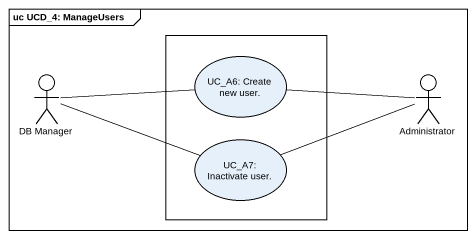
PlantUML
@startuml
mainframe uc UCD_4: ManageUsers
rectangle " " as rectangle1 {
  usecase "UC_A6: Create new user." as UC_A6_Create_new_user
  usecase "UC_A7: Inactivate user." as UC_A7_Inactivate_user
}
actor "DB Manager" as DB_Manager
actor Administrator
DB_Manager -right- UC_A6_Create_new_user
DB_Manager -right- UC_A7_Inactivate_user
Administrator -left- UC_A6_Create_new_user
UC_A7_Inactivate_user -right- Administrator
@enduml
